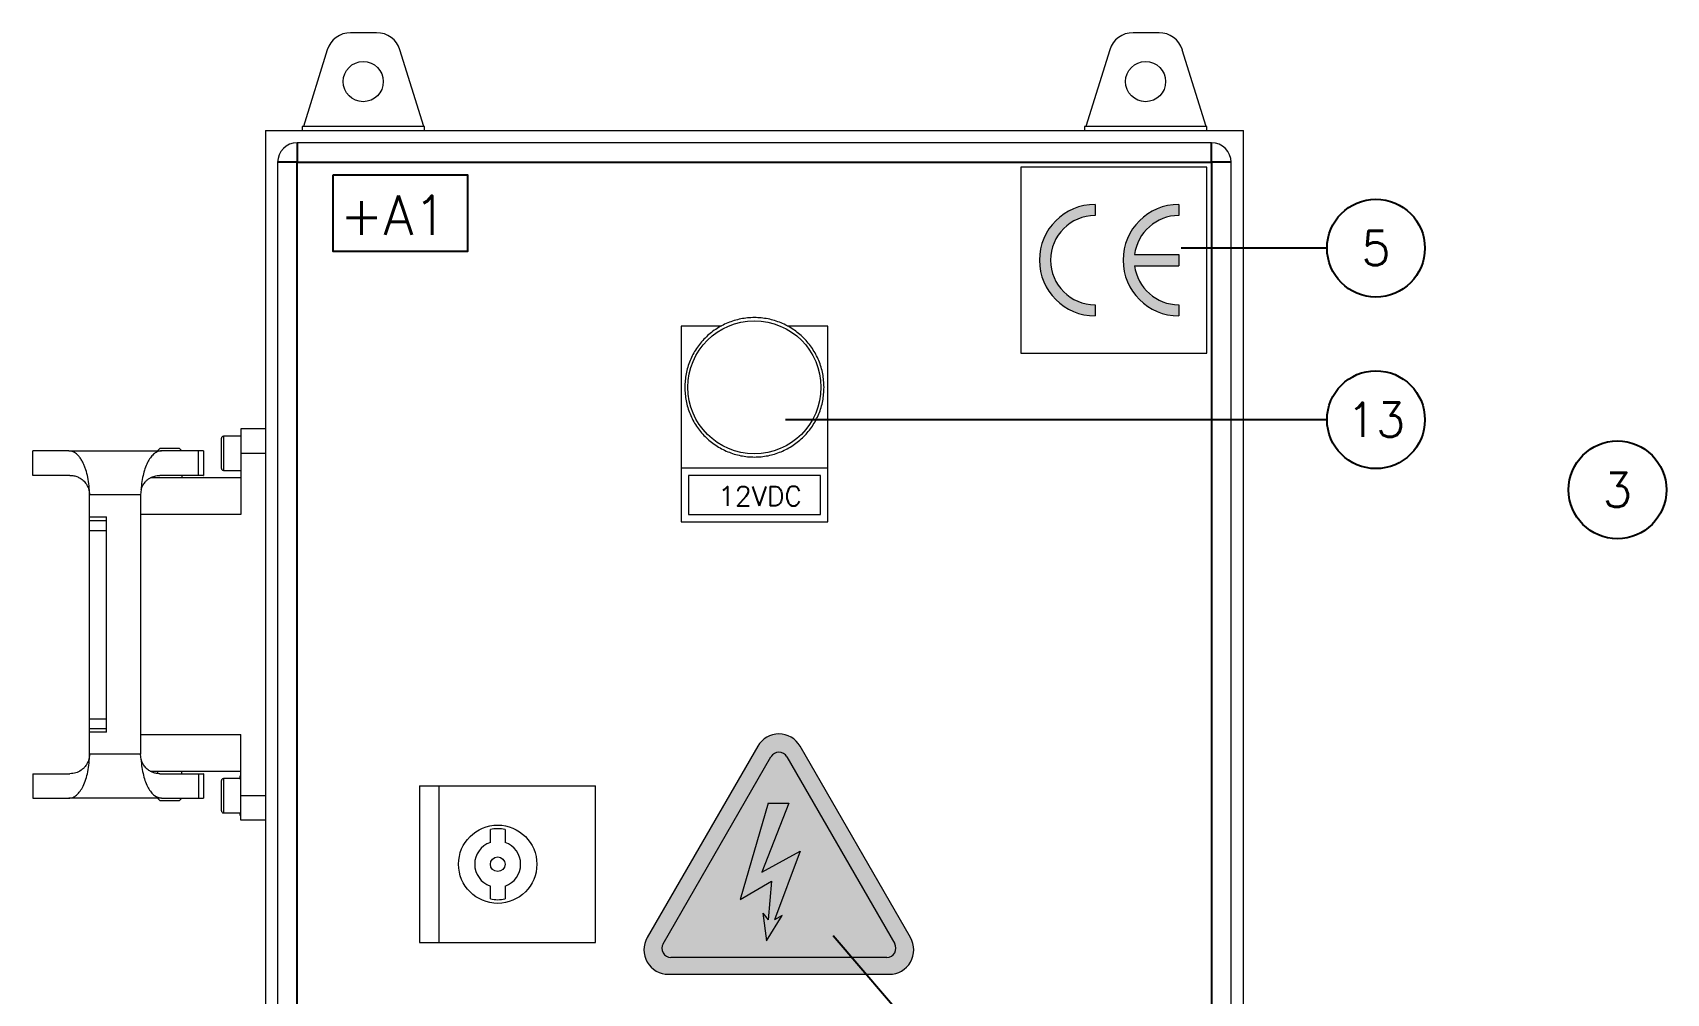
# Model space of a CAD drawing. Extents: x 4137 to 28680, y 2446 to 6814.
# Drawn here: x 16120.1 to 16541, y 4664.5 to 4912 of the extents above; entities that cross this region are included whole.
import ezdxf
from ezdxf.enums import TextEntityAlignment as Align

# ---------------------------------------------------------------- set-up
doc = ezdxf.new("R2010")
doc.units = 0
doc.header["$LTSCALE"] = 0.5
doc.layers.get('0').update_dxf_attribs({"linetype": 'CONTINUOUS'})
doc.layers.add('DIM', color=5, linetype='CONTINUOUS')
doc.layers.add('VOL', color=2, linetype='CONTINUOUS')
doc.styles.get("Standard").update_dxf_attribs({"font": 'simplex.shx'})

msp = doc.modelspace()

# ---------------------------------------------------------------- hatches: boundary and pattern name
h = msp.add_hatch(color=256)
h.dxf.hatch_style = 1
h.paths.add_polyline_path([(16415.43, 4867.78, 1), (16415.43, 4839.05), (16415.43, 4841.92, -0.377964), (16404.03, 4851.98), (16415.43, 4851.98), (16415.43, 4854.85), (16404.03, 4854.85, -0.377965), (16415.43, 4864.9)])
h.paths.add_polyline_path([(16393.88, 4864.9), (16393.88, 4867.78, 1), (16393.88, 4839.05), (16393.88, 4841.92, -1)])
h = msp.add_hatch(color=256)
h.dxf.hatch_style = 1
h.paths.add_polyline_path([(16415.43, 4867.78, 1), (16415.43, 4839.05), (16415.43, 4841.92, -0.377964), (16404.03, 4851.98), (16415.43, 4851.98), (16415.43, 4854.85), (16404.03, 4854.85, -0.377965), (16415.43, 4864.9)])
h.paths.add_polyline_path([(16393.88, 4864.9), (16393.88, 4867.78, 1), (16393.88, 4839.05), (16393.88, 4841.92, -1)])
h = msp.add_hatch(color=256)
h.dxf.hatch_style = 1
h.paths.add_polyline_path([(16306.92, 4728.2), (16278.46, 4678.9, 0.57735), (16283.91, 4669.45), (16340.84, 4669.45, 0.577473), (16346.3, 4678.9), (16317.84, 4728.21, 0.577745)])
h.paths.add_polyline_path([(16314.9, 4713.55), (16307.99, 4695.77), (16317.87, 4701.13), (16311.23, 4683.49), (16313.22, 4684.61), (16309.21, 4678.11), (16308.21, 4685.23), (16309.65, 4683.51), (16310.47, 4693.48), (16302.43, 4688.75), (16309.62, 4713.55)], flags=16)
h = msp.add_hatch(color=256)
h.dxf.hatch_style = 1
h.paths.add_polyline_path([(16306.92, 4728.2), (16278.46, 4678.9, 0.57735), (16283.91, 4669.45), (16340.84, 4669.45, 0.577473), (16346.3, 4678.9), (16317.84, 4728.21, 0.577745)])
h.paths.add_polyline_path([(16314.9, 4713.55), (16307.99, 4695.77), (16317.87, 4701.13), (16311.23, 4683.49), (16313.22, 4684.61), (16309.21, 4678.11), (16308.21, 4685.23), (16309.65, 4683.51), (16310.47, 4693.48), (16302.43, 4688.75), (16309.62, 4713.55)], flags=16)
h = msp.add_hatch(color=256)
h.dxf.hatch_style = 1
h.paths.add_polyline_path([(16317.87, 4701.13), (16307.99, 4695.77), (16314.9, 4713.55), (16309.62, 4713.55), (16302.43, 4688.75), (16310.47, 4693.48), (16309.65, 4683.51), (16308.21, 4685.23), (16309.21, 4678.11), (16313.22, 4684.61), (16311.23, 4683.49)])
h = msp.add_hatch(color=256)
h.dxf.hatch_style = 1
h.paths.add_polyline_path([(16317.87, 4701.13), (16307.99, 4695.77), (16314.9, 4713.55), (16309.62, 4713.55), (16302.43, 4688.75), (16310.47, 4693.48), (16309.65, 4683.51), (16308.21, 4685.23), (16309.21, 4678.11), (16313.22, 4684.61), (16311.23, 4683.49)])
at = {"layer": 'VOL'}
h = msp.add_hatch(color=256, dxfattribs=at)
h.dxf.hatch_style = 1
h.paths.add_polyline_path([(16314.42, 4725.46, 0.577255), (16310.33, 4725.46), (16282.53, 4677.33, 0.576968), (16284.57, 4673.78), (16340.18, 4673.78, 0.577916), (16342.22, 4677.33)])
h.paths.add_polyline_path([(16307.99, 4695.77), (16317.87, 4701.13), (16311.23, 4683.49), (16313.22, 4684.61), (16309.21, 4678.11), (16308.21, 4685.23), (16309.65, 4683.51), (16310.47, 4693.48), (16302.43, 4688.75), (16309.62, 4713.55), (16314.9, 4713.55)], flags=16)
h = msp.add_hatch(color=256, dxfattribs=at)
h.dxf.hatch_style = 1
h.paths.add_polyline_path([(16314.42, 4725.46, 0.577255), (16310.33, 4725.46), (16282.53, 4677.33, 0.576968), (16284.57, 4673.78), (16340.18, 4673.78, 0.577916), (16342.22, 4677.33)])
h.paths.add_polyline_path([(16307.99, 4695.77), (16317.87, 4701.13), (16311.23, 4683.49), (16313.22, 4684.61), (16309.21, 4678.11), (16308.21, 4685.23), (16309.65, 4683.51), (16310.47, 4693.48), (16302.43, 4688.75), (16309.62, 4713.55), (16314.9, 4713.55)], flags=16)

# ---------------------------------------------------------------- linework, layer by layer
at = {"color": 7, "linetype": 'Continuous', "lineweight": 15}
for p, q in [((16208.72, 4912), (16202.02, 4912)), ((16208.72, 4912), (16202.02, 4912)), ((16410.32, 4912), (16403.62, 4912)), ((16410.32, 4912), (16403.62, 4912)), ((16196.01, 4907.58), (16189.84, 4887.85)), ((16196.01, 4907.58), (16189.84, 4887.85)), ((16220.9, 4887.85), (16214.73, 4907.58)), ((16220.9, 4887.85), (16214.73, 4907.58)), ((16397.61, 4907.58), (16391.44, 4887.85)), ((16397.61, 4907.58), (16391.44, 4887.85)), ((16422.5, 4887.85), (16416.33, 4907.58)), ((16422.5, 4887.85), (16416.33, 4907.58)), ((16189.84, 4887.85), (16189.51, 4887.85)), ((16189.51, 4887.85), (16189.51, 4886.8)), ((16189.84, 4887.85), (16189.51, 4887.85)), ((16189.51, 4887.85), (16189.51, 4886.8)), ((16220.9, 4887.85), (16189.84, 4887.85)), ((16220.9, 4887.85), (16189.84, 4887.85)), ((16221.01, 4887.85), (16220.9, 4887.85)), ((16221.01, 4887.85), (16220.9, 4887.85)), ((16221.01, 4886.8), (16221.01, 4887.85)), ((16221.01, 4886.8), (16221.01, 4887.85)), ((16391.44, 4887.85), (16391.11, 4887.85)), ((16391.11, 4887.85), (16391.11, 4886.8)), ((16391.44, 4887.85), (16391.11, 4887.85)), ((16391.11, 4887.85), (16391.11, 4886.8)), ((16422.5, 4887.85), (16391.44, 4887.85)), ((16422.5, 4887.85), (16391.44, 4887.85)), ((16422.61, 4887.85), (16422.5, 4887.85)), ((16422.61, 4887.85), (16422.5, 4887.85)), ((16422.61, 4886.8), (16422.61, 4887.85)), ((16422.61, 4886.8), (16422.61, 4887.85)), ((16180.06, 4886.8), (16432.06, 4886.8)), ((16180.06, 4886.8), (16180.06, 4508.8)), ((16180.06, 4886.8), (16432.06, 4886.8)), ((16180.06, 4886.8), (16180.06, 4508.8)), ((16423.87, 4883.65), (16188.25, 4883.65)), ((16423.87, 4883.65), (16188.25, 4883.65)), ((16432.06, 4508.8), (16432.06, 4886.8)), ((16432.06, 4508.8), (16432.06, 4886.8)), ((16183.21, 4878.61), (16183.21, 4516.99)), ((16183.21, 4878.61), (16183.21, 4516.99)), ((16374.73, 4877.35), (16374.73, 4829.47)), ((16422.61, 4877.35), (16374.73, 4877.35)), ((16374.73, 4877.35), (16374.73, 4829.47)), ((16422.61, 4877.35), (16374.73, 4877.35)), ((16422.61, 4829.47), (16422.61, 4877.35)), ((16422.61, 4829.47), (16422.61, 4877.35)), ((16428.91, 4516.99), (16428.91, 4878.61)), ((16428.91, 4516.99), (16428.91, 4878.61)), ((16393.88, 4867.78), (16393.88, 4864.9)), ((16393.88, 4867.78), (16393.88, 4864.9)), ((16415.43, 4867.78), (16415.43, 4864.9)), ((16415.43, 4867.78), (16415.43, 4864.9)), ((16404.03, 4854.85), (16415.43, 4854.85)), ((16404.03, 4854.85), (16415.43, 4854.85)), ((16415.43, 4854.85), (16415.43, 4851.98)), ((16415.43, 4854.85), (16415.43, 4851.98)), ((16404.03, 4851.98), (16415.43, 4851.98)), ((16404.03, 4851.98), (16415.43, 4851.98)), ((16393.88, 4841.92), (16393.88, 4839.05)), ((16393.88, 4841.92), (16393.88, 4839.05)), ((16415.43, 4841.92), (16415.43, 4839.05)), ((16415.43, 4841.92), (16415.43, 4839.05)), ((16297.62, 4836.4), (16287.16, 4836.4)), ((16287.16, 4836.4), (16287.16, 4799.86)), ((16297.62, 4836.4), (16287.16, 4836.4)), ((16287.16, 4836.4), (16287.16, 4799.86)), ((16324.96, 4836.4), (16314.5, 4836.4)), ((16324.96, 4836.4), (16314.5, 4836.4)), ((16324.96, 4799.86), (16324.96, 4836.4)), ((16324.96, 4799.86), (16324.96, 4836.4)), ((16374.73, 4829.47), (16422.61, 4829.47)), ((16374.73, 4829.47), (16422.61, 4829.47)), ((16168.72, 4803.64), (16168.72, 4807.55)), ((16168.72, 4803.64), (16168.72, 4807.55)), ((16173.76, 4808.05), (16169.23, 4808.05)), ((16173.76, 4808.05), (16169.23, 4808.05)), ((16180.06, 4809.94), (16173.76, 4809.94)), ((16173.76, 4809.94), (16173.76, 4803.64)), ((16180.06, 4809.94), (16173.76, 4809.94)), ((16173.76, 4809.94), (16173.76, 4803.64)), ((16120.09, 4797.97), (16120.09, 4804.27)), ((16129.44, 4804.27), (16120.09, 4804.27)), ((16120.09, 4797.97), (16120.09, 4804.27)), ((16129.44, 4804.27), (16120.09, 4804.27)), ((16129.44, 4804.27), (16153.27, 4804.27)), ((16129.44, 4804.27), (16153.27, 4804.27)), ((16152.85, 4804.91), (16152.22, 4804.27)), ((16152.85, 4804.91), (16152.22, 4804.27)), ((16162.85, 4804.27), (16153.27, 4804.27)), ((16162.85, 4804.27), (16153.27, 4804.27)), ((16158.52, 4804.27), (16157.89, 4804.9)), ((16158.52, 4804.27), (16157.89, 4804.9)), ((16162.85, 4797.97), (16162.85, 4804.27)), ((16162.85, 4797.97), (16162.85, 4804.27)), ((16164.19, 4797.97), (16164.19, 4804.28)), ((16164.19, 4797.97), (16164.19, 4804.28)), ((16168.72, 4799.74), (16168.72, 4803.64)), ((16168.72, 4799.74), (16168.72, 4803.64)), ((16173.76, 4803.64), (16173.76, 4787.89)), ((16180.06, 4803.64), (16173.76, 4803.64)), ((16173.76, 4803.64), (16173.76, 4787.89)), ((16180.06, 4803.64), (16173.76, 4803.64)), ((16169.23, 4799.23), (16173.76, 4799.23)), ((16169.23, 4799.23), (16173.76, 4799.23)), ((16287.16, 4799.86), (16287.16, 4786)), ((16324.96, 4799.86), (16287.16, 4799.86)), ((16287.16, 4799.86), (16287.16, 4786)), ((16324.96, 4799.86), (16287.16, 4799.86)), ((16324.96, 4786), (16324.96, 4799.86)), ((16324.96, 4786), (16324.96, 4799.86)), ((16129.69, 4797.97), (16120.09, 4797.97)), ((16129.69, 4797.97), (16120.09, 4797.97)), ((16173.76, 4797.34), (16150.48, 4797.34)), ((16173.76, 4797.34), (16150.48, 4797.34)), ((16162.85, 4797.97), (16152.87, 4797.97)), ((16162.85, 4797.97), (16152.87, 4797.97)), ((16158.52, 4797.97), (16158.52, 4797.34)), ((16158.52, 4797.97), (16158.52, 4797.34)), ((16289.05, 4797.97), (16289.05, 4787.89)), ((16323.07, 4797.97), (16289.05, 4797.97)), ((16289.05, 4797.97), (16289.05, 4787.89)), ((16323.07, 4797.97), (16289.05, 4797.97)), ((16323.07, 4787.89), (16323.07, 4797.97)), ((16323.07, 4787.89), (16323.07, 4797.97)), ((16147.83, 4792.93), (16134.73, 4792.93)), ((16134.73, 4787.26), (16134.73, 4792.93)), ((16147.83, 4792.93), (16134.73, 4792.93)), ((16134.73, 4787.26), (16134.73, 4792.93)), ((16148.02, 4794.31), (16147.83, 4792.93)), ((16148.02, 4794.31), (16147.83, 4792.93)), ((16147.83, 4792.93), (16147.83, 4726.15)), ((16147.83, 4792.93), (16147.83, 4726.15)), ((16134.73, 4787.26), (16139.14, 4787.26)), ((16134.73, 4786.32), (16134.73, 4787.26)), ((16134.73, 4787.26), (16139.14, 4787.26)), ((16134.73, 4786.32), (16134.73, 4787.26)), ((16139.14, 4786.32), (16139.14, 4787.26)), ((16139.14, 4786.32), (16139.14, 4787.26)), ((16289.05, 4787.89), (16323.07, 4787.89)), ((16289.05, 4787.89), (16323.07, 4787.89)), ((16134.73, 4786.32), (16139.14, 4786.32)), ((16134.73, 4786.32), (16139.14, 4786.32)), ((16134.73, 4735.27), (16134.73, 4783.81)), ((16134.73, 4783.81), (16139.14, 4783.81)), ((16134.73, 4735.27), (16134.73, 4783.81)), ((16134.73, 4783.81), (16139.14, 4783.81)), ((16139.14, 4735.27), (16139.14, 4783.81)), ((16139.14, 4735.27), (16139.14, 4783.81)), ((16287.16, 4786), (16324.96, 4786)), ((16287.16, 4786), (16324.96, 4786)), ((16134.73, 4735.27), (16139.14, 4735.27)), ((16134.73, 4735.27), (16139.14, 4735.27)), ((16134.73, 4732.76), (16139.14, 4732.76)), ((16134.73, 4731.82), (16134.73, 4732.76)), ((16134.73, 4732.76), (16139.14, 4732.76)), ((16134.73, 4731.82), (16134.73, 4732.76)), ((16139.14, 4731.82), (16134.73, 4731.82)), ((16134.73, 4726.15), (16134.73, 4731.82)), ((16139.14, 4731.82), (16134.73, 4731.82)), ((16134.73, 4726.15), (16134.73, 4731.82)), ((16139.14, 4731.82), (16139.14, 4732.76)), ((16139.14, 4731.82), (16139.14, 4732.76)), ((16173.76, 4715.44), (16173.76, 4731.19)), ((16173.76, 4715.44), (16173.76, 4731.19)), ((16306.92, 4728.21), (16278.46, 4678.9)), ((16306.92, 4728.21), (16278.46, 4678.9)), ((16346.3, 4678.9), (16317.84, 4728.21)), ((16346.3, 4678.9), (16317.84, 4728.21)), ((16147.83, 4726.15), (16134.73, 4726.15)), ((16147.83, 4726.15), (16134.73, 4726.15)), ((16148.02, 4724.77), (16147.83, 4726.15)), ((16148.02, 4724.77), (16147.83, 4726.15)), ((16282.53, 4677.33), (16310.33, 4725.46)), ((16282.53, 4677.33), (16310.33, 4725.46)), ((16314.42, 4725.46), (16342.22, 4677.33)), ((16314.42, 4725.46), (16342.22, 4677.33)), ((16120.09, 4721.11), (16129.69, 4721.11)), ((16120.09, 4721.11), (16120.09, 4714.81)), ((16120.09, 4721.11), (16129.69, 4721.11)), ((16120.09, 4721.11), (16120.09, 4714.81)), ((16150.46, 4721.74), (16173.76, 4721.74)), ((16150.46, 4721.74), (16173.76, 4721.74)), ((16152.22, 4721.74), (16152.22, 4721.05)), ((16152.22, 4721.74), (16152.22, 4721.05)), ((16152.87, 4721.11), (16162.85, 4721.11)), ((16152.87, 4721.11), (16162.85, 4721.11)), ((16158.52, 4721.11), (16158.52, 4721.74)), ((16158.52, 4721.11), (16158.52, 4721.74)), ((16162.85, 4721.11), (16162.85, 4714.81)), ((16162.85, 4721.11), (16162.85, 4714.81)), ((16164.19, 4714.81), (16164.19, 4721.12)), ((16164.19, 4714.81), (16164.19, 4721.12)), ((16168.72, 4715.44), (16168.72, 4719.35)), ((16168.72, 4715.44), (16168.72, 4719.35)), ((16173.76, 4719.85), (16169.23, 4719.85)), ((16173.76, 4719.85), (16169.23, 4719.85)), ((16173.51, 4720.01), (16173.51, 4719.85)), ((16173.51, 4720.01), (16173.51, 4719.85)), ((16120.09, 4714.81), (16129.44, 4714.81)), ((16120.09, 4714.81), (16129.44, 4714.81)), ((16153.27, 4714.81), (16129.44, 4714.81)), ((16153.27, 4714.81), (16129.44, 4714.81)), ((16152.22, 4714.81), (16152.85, 4714.18)), ((16152.22, 4714.81), (16152.85, 4714.18)), ((16153.27, 4714.81), (16162.85, 4714.81)), ((16153.27, 4714.81), (16162.85, 4714.81)), ((16158.52, 4714.81), (16157.89, 4714.18)), ((16158.52, 4714.81), (16157.89, 4714.18)), ((16168.72, 4711.54), (16168.72, 4715.44)), ((16168.72, 4711.54), (16168.72, 4715.44)), ((16180.06, 4715.44), (16173.76, 4715.44)), ((16173.76, 4709.14), (16173.76, 4715.44)), ((16180.06, 4715.44), (16173.76, 4715.44)), ((16173.76, 4709.14), (16173.76, 4715.44)), ((16219.75, 4717.96), (16219.75, 4677.64)), ((16219.75, 4717.96), (16224.79, 4717.96)), ((16219.75, 4717.96), (16219.75, 4677.64)), ((16219.75, 4717.96), (16224.79, 4717.96)), ((16224.79, 4677.64), (16224.79, 4717.96)), ((16224.79, 4717.96), (16265.11, 4717.96)), ((16224.79, 4677.64), (16224.79, 4717.96)), ((16224.79, 4717.96), (16265.11, 4717.96)), ((16265.11, 4677.64), (16265.11, 4717.96)), ((16265.11, 4677.64), (16265.11, 4717.96)), ((16169.23, 4711.03), (16173.76, 4711.03)), ((16169.23, 4711.03), (16173.76, 4711.03)), ((16173.51, 4711.03), (16173.51, 4710.4)), ((16173.51, 4711.03), (16173.51, 4710.4)), ((16309.62, 4713.55), (16302.43, 4688.75)), ((16309.62, 4713.55), (16302.43, 4688.75)), ((16314.9, 4713.55), (16307.99, 4695.77)), ((16314.9, 4713.55), (16307.99, 4695.77)), ((16309.62, 4713.55), (16314.9, 4713.55)), ((16309.62, 4713.55), (16314.9, 4713.55)), ((16173.51, 4710.4), (16173.76, 4710.4)), ((16173.51, 4710.4), (16173.76, 4710.4)), ((16180.06, 4709.14), (16173.76, 4709.14)), ((16180.06, 4709.14), (16173.76, 4709.14)), ((16238.02, 4703.41), (16238.02, 4706.74)), ((16238.02, 4703.41), (16238.02, 4706.74)), ((16241.8, 4706.74), (16241.8, 4703.41)), ((16241.8, 4706.74), (16241.8, 4703.41)), ((16307.99, 4695.77), (16317.87, 4701.13)), ((16307.99, 4695.77), (16317.87, 4701.13)), ((16317.87, 4701.13), (16311.23, 4683.49)), ((16317.87, 4701.13), (16311.23, 4683.49)), ((16238.02, 4688.87), (16238.02, 4692.19)), ((16238.02, 4688.87), (16238.02, 4692.19)), ((16241.8, 4692.19), (16241.8, 4688.87)), ((16241.8, 4692.19), (16241.8, 4688.87)), ((16302.43, 4688.75), (16310.47, 4693.48)), ((16302.43, 4688.75), (16310.47, 4693.48)), ((16310.47, 4693.48), (16309.65, 4683.51)), ((16310.47, 4693.48), (16309.65, 4683.51)), ((16308.21, 4685.23), (16309.21, 4678.11)), ((16308.21, 4685.23), (16309.65, 4683.51)), ((16308.21, 4685.23), (16309.21, 4678.11)), ((16308.21, 4685.23), (16309.65, 4683.51)), ((16309.21, 4678.11), (16313.22, 4684.61)), ((16309.21, 4678.11), (16313.22, 4684.61)), ((16313.22, 4684.61), (16311.23, 4683.49)), ((16313.22, 4684.61), (16311.23, 4683.49)), ((16219.75, 4677.64), (16224.79, 4677.64)), ((16219.75, 4677.64), (16224.79, 4677.64)), ((16224.79, 4677.64), (16265.11, 4677.64)), ((16224.79, 4677.64), (16265.11, 4677.64)), ((16340.18, 4673.78), (16284.57, 4673.78)), ((16340.18, 4673.78), (16284.57, 4673.78)), ((16283.91, 4669.45), (16340.84, 4669.45)), ((16283.91, 4669.45), (16340.84, 4669.45))]:
    msp.add_line(p, q, dxfattribs=at)
at = {"color": 8, "linetype": 'Continuous', "lineweight": 15}
for p, q in [((16169.23, 4808.05), (16169.23, 4803.64)), ((16169.23, 4808.05), (16169.23, 4803.64)), ((16169.23, 4803.64), (16169.23, 4799.23)), ((16169.23, 4803.64), (16169.23, 4799.23)), ((16173.76, 4787.89), (16147.83, 4787.89)), ((16173.76, 4787.89), (16147.83, 4787.89)), ((16147.83, 4731.19), (16173.76, 4731.19)), ((16147.83, 4731.19), (16173.76, 4731.19)), ((16169.23, 4719.85), (16169.23, 4715.44)), ((16169.23, 4719.85), (16169.23, 4715.44)), ((16169.23, 4715.44), (16169.23, 4711.03)), ((16169.23, 4715.44), (16169.23, 4711.03))]:
    msp.add_line(p, q, dxfattribs=at)
at = {"color": 7, "linetype": 'Continuous', "lineweight": 15}
for centre, radius in [((16205.26, 4899.4), 5.17), ((16205.26, 4899.4), 5.17), ((16406.86, 4899.4), 5.17), ((16406.86, 4899.4), 5.17), ((16306.06, 4820.65), 17.14), ((16306.06, 4820.65), 17.14), ((16239.91, 4697.8), 10.08), ((16239.91, 4697.8), 10.08), ((16239.91, 4697.8), 1.89), ((16239.91, 4697.8), 1.89)]:
    msp.add_circle(centre, radius, dxfattribs=at)
for centre, radius, start, end in [((16202.02, 4905.7), 6.3, 90, 162.646), ((16202.02, 4905.7), 6.3, 90, 162.646), ((16208.72, 4905.7), 6.3, 17.354, 90), ((16208.72, 4905.7), 6.3, 17.354, 90), ((16403.62, 4905.7), 6.3, 90, 162.646), ((16403.62, 4905.7), 6.3, 90, 162.646), ((16410.32, 4905.7), 6.3, 17.354, 90), ((16410.32, 4905.7), 6.3, 17.354, 90), ((16188.25, 4878.61), 5.04, 90, 180), ((16188.25, 4878.61), 5.04, 90, 180), ((16423.87, 4878.61), 5.04, 0, 90), ((16423.87, 4878.61), 5.04, 0, 90), ((16393.88, 4853.41), 14.36, 90, 270), ((16393.88, 4853.41), 14.36, 90, 270), ((16415.43, 4853.41), 14.36, 90, 270), ((16415.43, 4853.41), 14.36, 90, 270), ((16393.88, 4853.41), 11.49, 90, 270), ((16393.88, 4853.41), 11.49, 90, 270), ((16415.43, 4853.41), 11.49, 90, 172.8192), ((16415.43, 4853.41), 11.49, 90, 172.8192), ((16415.43, 4853.41), 11.49, 187.1808, 270), ((16415.43, 4853.41), 11.49, 187.1808, 270), ((16169.23, 4807.55), 0.504, 90, 180), ((16169.23, 4807.55), 0.504, 90, 180), ((16169.23, 4799.74), 0.504, 180, 270), ((16169.23, 4799.74), 0.504, 180, 270), ((16312.38, 4725.06), 6.3, 29.9936, 150), ((16312.38, 4725.06), 6.3, 29.9936, 150), ((16312.38, 4724.28), 2.36, 30.0082, 149.9918), ((16312.38, 4724.28), 2.36, 30.0082, 149.9918), ((16169.23, 4719.35), 0.504, 90, 180), ((16169.23, 4719.35), 0.504, 90, 180), ((16169.23, 4711.54), 0.504, 180, 270), ((16169.23, 4711.54), 0.504, 180, 270), ((16239.91, 4697.8), 9.14, 78.0595, 101.9405), ((16239.91, 4697.8), 9.14, 78.0595, 101.9405), ((16239.91, 4697.8), 5.92, 108.6115, 251.3885), ((16239.91, 4697.8), 5.92, 108.6115, 251.3885), ((16239.91, 4697.8), 5.92, 288.6115, 71.3885), ((16239.91, 4697.8), 5.92, 288.6115, 71.3885), ((16239.91, 4697.8), 9.13, 258.0595, 281.9405), ((16239.91, 4697.8), 9.13, 258.0595, 281.9405), ((16283.91, 4675.75), 6.3, 150, 270), ((16283.91, 4675.75), 6.3, 150, 270), ((16284.57, 4676.15), 2.36, 149.9918, 270), ((16284.57, 4676.15), 2.36, 149.9918, 270), ((16340.18, 4676.15), 2.36, 270, 30.0082), ((16340.18, 4676.15), 2.36, 270, 30.0082), ((16340.84, 4675.75), 6.3, 270, 29.9936), ((16340.84, 4675.75), 6.3, 270, 29.9936)]:
    msp.add_arc(centre, radius, start, end, dxfattribs=at)
for points, knots in [([(16324.02, 4820.65), (16323.95, 4821.83), (16323.82, 4824.18), (16322.75, 4827.57), (16321.09, 4830.69), (16318.84, 4833.43), (16316.1, 4835.68), (16312.98, 4837.35), (16309.59, 4838.38), (16306.06, 4838.72), (16302.54, 4838.38), (16299.15, 4837.35), (16296.02, 4835.68), (16293.28, 4833.43), (16291.03, 4830.69), (16289.38, 4827.57), (16288.31, 4824.18), (16288.17, 4821.83), (16288.11, 4820.65)], [0, 0, 0, 0, 0.0624997, 0.125, 0.1875001, 0.25, 0.3125, 0.3750001, 0.4375, 0.5, 0.5625, 0.6249999, 0.6875, 0.75, 0.8124999, 0.875, 0.9375003, 1, 1, 1, 1]), ([(16324.02, 4820.65), (16323.95, 4821.83), (16323.82, 4824.18), (16322.75, 4827.57), (16321.09, 4830.69), (16318.84, 4833.43), (16316.1, 4835.68), (16312.98, 4837.35), (16309.59, 4838.38), (16306.06, 4838.72), (16302.54, 4838.38), (16299.15, 4837.35), (16296.02, 4835.68), (16293.28, 4833.43), (16291.03, 4830.69), (16289.38, 4827.57), (16288.31, 4824.18), (16288.17, 4821.83), (16288.11, 4820.65)], [0, 0, 0, 0, 0.0624997, 0.125, 0.1875001, 0.25, 0.3125, 0.3750001, 0.4375, 0.5, 0.5625, 0.6249999, 0.6875, 0.75, 0.8124999, 0.875, 0.9375003, 1, 1, 1, 1]), ([(16288.11, 4820.65), (16288.17, 4819.48), (16288.31, 4817.13), (16289.38, 4813.74), (16291.03, 4810.61), (16293.28, 4807.87), (16296.02, 4805.63), (16299.15, 4803.96), (16302.54, 4802.93), (16306.06, 4802.58), (16309.59, 4802.93), (16312.98, 4803.96), (16316.1, 4805.63), (16318.84, 4807.87), (16321.09, 4810.61), (16322.75, 4813.74), (16323.82, 4817.13), (16323.95, 4819.48), (16324.02, 4820.65)], [0, 0, 0, 0, 0.0625, 0.125, 0.1875, 0.25, 0.3125, 0.375, 0.4375, 0.5, 0.5625, 0.625, 0.6875, 0.75, 0.8125, 0.875, 0.9375, 1, 1, 1, 1]), ([(16288.11, 4820.65), (16288.17, 4819.48), (16288.31, 4817.13), (16289.38, 4813.74), (16291.03, 4810.61), (16293.28, 4807.87), (16296.02, 4805.63), (16299.15, 4803.96), (16302.54, 4802.93), (16306.06, 4802.58), (16309.59, 4802.93), (16312.98, 4803.96), (16316.1, 4805.63), (16318.84, 4807.87), (16321.09, 4810.61), (16322.75, 4813.74), (16323.82, 4817.13), (16323.95, 4819.48), (16324.02, 4820.65)], [0, 0, 0, 0, 0.0625, 0.125, 0.1875, 0.25, 0.3125, 0.375, 0.4375, 0.5, 0.5625, 0.625, 0.6875, 0.75, 0.8125, 0.875, 0.9375, 1, 1, 1, 1]), ([(16134.73, 4792.93), (16134.71, 4793.7), (16134.66, 4795.27), (16134.32, 4797.47), (16133.89, 4799.13), (16133.46, 4800.32), (16133.07, 4801.22), (16132.59, 4802.08), (16132.02, 4802.87), (16131.43, 4803.47), (16130.82, 4803.9), (16130.17, 4804.21), (16129.7, 4804.25), (16129.44, 4804.27)], [0, 0, 0, 0, 0.123484, 0.249709, 0.370549, 0.434874, 0.499843, 0.577928, 0.661377, 0.749894, 0.819089, 0.902582, 1, 1, 1, 1]), ([(16134.73, 4792.93), (16134.71, 4793.7), (16134.66, 4795.27), (16134.32, 4797.47), (16133.89, 4799.13), (16133.46, 4800.32), (16133.07, 4801.22), (16132.59, 4802.08), (16132.02, 4802.87), (16131.43, 4803.47), (16130.82, 4803.9), (16130.17, 4804.21), (16129.7, 4804.25), (16129.44, 4804.27)], [0, 0, 0, 0, 0.123484, 0.249709, 0.370549, 0.434874, 0.499843, 0.577928, 0.661377, 0.749894, 0.819089, 0.902582, 1, 1, 1, 1]), ([(16153.27, 4804.27), (16152.97, 4804.24), (16152.36, 4804.18), (16151.46, 4803.64), (16150.61, 4802.8), (16149.84, 4801.63), (16149.16, 4800.16), (16148.61, 4798.4), (16148.2, 4796.44), (16148.08, 4795.02), (16148.03, 4794.31)], [0, 0, 0, 0, 0.125339, 0.249985, 0.375868, 0.499958, 0.626027, 0.74986, 0.875679, 1, 1, 1, 1]), ([(16153.27, 4804.27), (16152.97, 4804.24), (16152.36, 4804.18), (16151.46, 4803.64), (16150.61, 4802.8), (16149.84, 4801.63), (16149.16, 4800.16), (16148.61, 4798.4), (16148.2, 4796.44), (16148.08, 4795.02), (16148.03, 4794.31)], [0, 0, 0, 0, 0.125339, 0.249985, 0.375868, 0.499958, 0.626027, 0.74986, 0.875679, 1, 1, 1, 1]), ([(16157.89, 4804.9), (16157.85, 4804.9), (16157.77, 4804.9), (16157.19, 4804.9), (16156.36, 4804.9), (16155.37, 4804.9), (16154.38, 4804.9), (16153.54, 4804.9), (16152.96, 4804.9), (16152.88, 4804.9), (16152.85, 4804.9)], [0, 0, 0, 0, 0.125, 0.25, 0.374999, 0.5, 0.625, 0.75, 0.875, 1, 1, 1, 1]), ([(16157.89, 4804.9), (16157.85, 4804.9), (16157.77, 4804.9), (16157.19, 4804.9), (16156.36, 4804.9), (16155.37, 4804.9), (16154.38, 4804.9), (16153.54, 4804.9), (16152.96, 4804.9), (16152.88, 4804.9), (16152.85, 4804.9)], [0, 0, 0, 0, 0.125, 0.25, 0.374999, 0.5, 0.625, 0.75, 0.875, 1, 1, 1, 1]), ([(16164.02, 4804.27), (16164.06, 4804.27), (16164.21, 4804.27), (16163.41, 4804.27), (16162.85, 4804.27)], [0, 0, 0, 0, 0.296633, 1, 1, 1, 1]), ([(16164.02, 4804.27), (16164.06, 4804.27), (16164.21, 4804.27), (16163.41, 4804.27), (16162.85, 4804.27)], [0, 0, 0, 0, 0.296633, 1, 1, 1, 1]), ([(16129.69, 4797.97), (16130.03, 4797.95), (16130.7, 4797.92), (16131.67, 4797.61), (16132.46, 4797.17), (16133.08, 4796.69), (16133.52, 4796.22), (16133.91, 4795.71), (16134.23, 4795.16), (16134.48, 4794.51), (16134.68, 4793.78), (16134.71, 4793.2), (16134.73, 4792.93)], [0, 0, 0, 0, 0.175291, 0.341505, 0.50016, 0.591088, 0.674174, 0.750202, 0.816448, 0.875182, 0.94193, 1, 1, 1, 1]), ([(16129.69, 4797.97), (16130.03, 4797.95), (16130.7, 4797.92), (16131.67, 4797.61), (16132.46, 4797.17), (16133.08, 4796.69), (16133.52, 4796.22), (16133.91, 4795.71), (16134.23, 4795.16), (16134.48, 4794.51), (16134.68, 4793.78), (16134.71, 4793.2), (16134.73, 4792.93)], [0, 0, 0, 0, 0.175291, 0.341505, 0.50016, 0.591088, 0.674174, 0.750202, 0.816448, 0.875182, 0.94193, 1, 1, 1, 1]), ([(16148.03, 4794.31), (16148.16, 4794.67), (16148.36, 4795.23), (16148.73, 4795.8), (16149.12, 4796.32), (16149.64, 4796.83), (16150.46, 4797.4), (16151.55, 4797.88), (16152.42, 4797.94), (16152.87, 4797.97)], [0, 0, 0, 0, 0.113169, 0.178167, 0.249846, 0.368605, 0.499907, 0.74243, 1, 1, 1, 1]), ([(16148.03, 4794.31), (16148.16, 4794.67), (16148.36, 4795.23), (16148.73, 4795.8), (16149.12, 4796.32), (16149.64, 4796.83), (16150.46, 4797.4), (16151.55, 4797.88), (16152.42, 4797.94), (16152.87, 4797.97)], [0, 0, 0, 0, 0.113169, 0.178167, 0.249846, 0.368605, 0.499907, 0.74243, 1, 1, 1, 1]), ([(16164.02, 4797.97), (16164.06, 4797.97), (16164.21, 4797.97), (16163.41, 4797.97), (16162.85, 4797.97)], [0, 0, 0, 0, 0.296633, 1, 1, 1, 1]), ([(16164.02, 4797.97), (16164.06, 4797.97), (16164.21, 4797.97), (16163.41, 4797.97), (16162.85, 4797.97)], [0, 0, 0, 0, 0.296633, 1, 1, 1, 1]), ([(16134.73, 4783.81), (16134.73, 4784.13), (16134.73, 4784.76), (16134.73, 4785.57), (16134.73, 4786.16), (16134.73, 4786.27), (16134.73, 4786.32)], [0, 0, 0, 0, 0.2500002, 0.4999987, 0.7499995, 1, 1, 1, 1]), ([(16134.73, 4783.81), (16134.73, 4784.13), (16134.73, 4784.76), (16134.73, 4785.57), (16134.73, 4786.16), (16134.73, 4786.27), (16134.73, 4786.32)], [0, 0, 0, 0, 0.2500002, 0.4999987, 0.7499995, 1, 1, 1, 1]), ([(16139.14, 4783.81), (16139.14, 4784.13), (16139.14, 4784.76), (16139.14, 4785.57), (16139.14, 4786.16), (16139.14, 4786.27), (16139.14, 4786.32)], [0, 0, 0, 0, 0.2500002, 0.4999987, 0.7499995, 1, 1, 1, 1]), ([(16139.14, 4783.81), (16139.14, 4784.13), (16139.14, 4784.76), (16139.14, 4785.57), (16139.14, 4786.16), (16139.14, 4786.27), (16139.14, 4786.32)], [0, 0, 0, 0, 0.2500002, 0.4999987, 0.7499995, 1, 1, 1, 1]), ([(16134.73, 4732.76), (16134.73, 4732.82), (16134.73, 4732.93), (16134.73, 4733.52), (16134.73, 4734.33), (16134.73, 4734.96), (16134.73, 4735.27)], [0, 0, 0, 0, 0.250001, 0.500001, 0.75, 1, 1, 1, 1]), ([(16134.73, 4732.76), (16134.73, 4732.82), (16134.73, 4732.93), (16134.73, 4733.52), (16134.73, 4734.33), (16134.73, 4734.96), (16134.73, 4735.27)], [0, 0, 0, 0, 0.250001, 0.500001, 0.75, 1, 1, 1, 1]), ([(16139.14, 4732.76), (16139.14, 4732.82), (16139.14, 4732.93), (16139.14, 4733.52), (16139.14, 4734.33), (16139.14, 4734.96), (16139.14, 4735.27)], [0, 0, 0, 0, 0.250001, 0.500001, 0.75, 1, 1, 1, 1]), ([(16139.14, 4732.76), (16139.14, 4732.82), (16139.14, 4732.93), (16139.14, 4733.52), (16139.14, 4734.33), (16139.14, 4734.96), (16139.14, 4735.27)], [0, 0, 0, 0, 0.250001, 0.500001, 0.75, 1, 1, 1, 1]), ([(16129.44, 4714.81), (16129.77, 4714.85), (16130.43, 4714.93), (16131.41, 4715.56), (16132.31, 4716.55), (16133.13, 4717.93), (16133.8, 4719.61), (16134.32, 4721.62), (16134.66, 4723.82), (16134.71, 4725.38), (16134.73, 4726.15)], [0, 0, 0, 0, 0.125442, 0.250088, 0.382533, 0.500072, 0.629263, 0.750161, 0.876453, 1, 1, 1, 1]), ([(16129.44, 4714.81), (16129.77, 4714.85), (16130.43, 4714.93), (16131.41, 4715.56), (16132.31, 4716.55), (16133.13, 4717.93), (16133.8, 4719.61), (16134.32, 4721.62), (16134.66, 4723.82), (16134.71, 4725.38), (16134.73, 4726.15)], [0, 0, 0, 0, 0.125442, 0.250088, 0.382533, 0.500072, 0.629263, 0.750161, 0.876453, 1, 1, 1, 1]), ([(16134.73, 4726.15), (16134.71, 4725.88), (16134.69, 4725.47), (16134.58, 4724.95), (16134.44, 4724.47), (16134.23, 4723.93), (16133.85, 4723.26), (16133.3, 4722.58), (16132.39, 4721.84), (16131.17, 4721.23), (16130.19, 4721.15), (16129.69, 4721.11)], [0, 0, 0, 0, 0.058051, 0.090046, 0.125013, 0.183595, 0.250017, 0.366368, 0.49998, 0.740569, 1, 1, 1, 1]), ([(16134.73, 4726.15), (16134.71, 4725.88), (16134.69, 4725.47), (16134.58, 4724.95), (16134.44, 4724.47), (16134.23, 4723.93), (16133.85, 4723.26), (16133.3, 4722.58), (16132.39, 4721.84), (16131.17, 4721.23), (16130.19, 4721.15), (16129.69, 4721.11)], [0, 0, 0, 0, 0.058051, 0.090046, 0.125013, 0.183595, 0.250017, 0.366368, 0.49998, 0.740569, 1, 1, 1, 1]), ([(16148.03, 4724.77), (16148.08, 4724.06), (16148.2, 4722.64), (16148.61, 4720.68), (16149.16, 4718.93), (16149.84, 4717.46), (16150.61, 4716.29), (16151.74, 4715.13), (16152.66, 4714.94), (16153.27, 4714.81)], [0, 0, 0, 0, 0.1244, 0.250328, 0.374221, 0.500433, 0.624584, 0.750609, 1, 1, 1, 1]), ([(16152.87, 4721.11), (16152.57, 4721.13), (16151.98, 4721.16), (16151.11, 4721.4), (16150.39, 4721.74), (16149.84, 4722.12), (16149.42, 4722.46), (16148.95, 4722.96), (16148.44, 4723.64), (16148.16, 4724.42), (16148.03, 4724.77)], [0, 0, 0, 0, 0.17366, 0.340025, 0.500233, 0.589352, 0.672578, 0.75033, 0.886863, 1, 1, 1, 1]), ([(16148.03, 4724.77), (16148.08, 4724.06), (16148.2, 4722.64), (16148.61, 4720.68), (16149.16, 4718.93), (16149.84, 4717.46), (16150.61, 4716.29), (16151.74, 4715.13), (16152.66, 4714.94), (16153.27, 4714.81)], [0, 0, 0, 0, 0.1244, 0.250328, 0.374221, 0.500433, 0.624584, 0.750609, 1, 1, 1, 1]), ([(16152.87, 4721.11), (16152.57, 4721.13), (16151.98, 4721.16), (16151.11, 4721.4), (16150.39, 4721.74), (16149.84, 4722.12), (16149.42, 4722.46), (16148.95, 4722.96), (16148.44, 4723.64), (16148.16, 4724.42), (16148.03, 4724.77)], [0, 0, 0, 0, 0.17366, 0.340025, 0.500233, 0.589352, 0.672578, 0.75033, 0.886863, 1, 1, 1, 1]), ([(16162.85, 4721.11), (16163.41, 4721.11), (16164.21, 4721.11), (16164.06, 4721.11), (16164.02, 4721.11)], [0, 0, 0, 0, 0.703367, 1, 1, 1, 1]), ([(16162.85, 4721.11), (16163.41, 4721.11), (16164.21, 4721.11), (16164.06, 4721.11), (16164.02, 4721.11)], [0, 0, 0, 0, 0.703367, 1, 1, 1, 1]), ([(16173.51, 4720.56), (16173.51, 4720.55), (16173.51, 4720.53), (16173.51, 4720.41), (16173.51, 4720.24), (16173.51, 4720.1), (16173.51, 4720.03)], [0, 0, 0, 0, 0.249999, 0.500002, 0.750002, 1, 1, 1, 1]), ([(16173.51, 4720.56), (16173.51, 4720.55), (16173.51, 4720.53), (16173.51, 4720.41), (16173.51, 4720.24), (16173.51, 4720.1), (16173.51, 4720.03)], [0, 0, 0, 0, 0.249999, 0.500002, 0.750002, 1, 1, 1, 1]), ([(16173.51, 4720.37), (16173.51, 4720.37), (16173.51, 4720.36), (16173.51, 4720.32), (16173.51, 4720.27), (16173.51, 4720.21), (16173.51, 4720.14), (16173.51, 4720.08), (16173.51, 4720.03), (16173.51, 4720.01), (16173.51, 4720.01)], [0, 0, 0, 0, 0.1250052, 0.2500047, 0.3750078, 0.4999811, 0.6250143, 0.7499989, 0.8750015, 1, 1, 1, 1]), ([(16173.51, 4720.37), (16173.51, 4720.37), (16173.51, 4720.36), (16173.51, 4720.32), (16173.51, 4720.27), (16173.51, 4720.21), (16173.51, 4720.14), (16173.51, 4720.08), (16173.51, 4720.03), (16173.51, 4720.01), (16173.51, 4720.01)], [0, 0, 0, 0, 0.1250052, 0.2500047, 0.3750078, 0.4999811, 0.6250143, 0.7499989, 0.8750015, 1, 1, 1, 1]), ([(16173.51, 4720.03), (16173.51, 4719.96), (16173.51, 4719.84), (16173.51, 4719.75), (16173.51, 4719.71)], [0, 0, 0, 0, 0.60416, 1, 1, 1, 1]), ([(16173.51, 4720.03), (16173.51, 4719.96), (16173.51, 4719.84), (16173.51, 4719.75), (16173.51, 4719.71)], [0, 0, 0, 0, 0.60416, 1, 1, 1, 1]), ([(16162.85, 4714.81), (16163.41, 4714.81), (16164.21, 4714.81), (16164.06, 4714.81), (16164.02, 4714.81)], [0, 0, 0, 0, 0.703367, 1, 1, 1, 1]), ([(16162.85, 4714.81), (16163.41, 4714.81), (16164.21, 4714.81), (16164.06, 4714.81), (16164.02, 4714.81)], [0, 0, 0, 0, 0.703367, 1, 1, 1, 1]), ([(16152.85, 4714.18), (16152.88, 4714.18), (16152.96, 4714.18), (16153.54, 4714.18), (16154.38, 4714.18), (16155.37, 4714.18), (16156.36, 4714.18), (16157.19, 4714.18), (16157.77, 4714.18), (16157.85, 4714.18), (16157.89, 4714.18)], [0, 0, 0, 0, 0.125, 0.25, 0.375, 0.5, 0.625001, 0.75, 0.875, 1, 1, 1, 1]), ([(16152.85, 4714.18), (16152.88, 4714.18), (16152.96, 4714.18), (16153.54, 4714.18), (16154.38, 4714.18), (16155.37, 4714.18), (16156.36, 4714.18), (16157.19, 4714.18), (16157.77, 4714.18), (16157.85, 4714.18), (16157.89, 4714.18)], [0, 0, 0, 0, 0.125, 0.25, 0.375, 0.5, 0.625001, 0.75, 0.875, 1, 1, 1, 1])]:
    msp.add_open_spline(points, degree=3, knots=knots, dxfattribs=at)
at = {"layer": 'DIM'}
for p, q in [((16453.63, 4856.51), (16416.03, 4856.51)), ((16453.63, 4856.51), (16416.03, 4856.51)), ((16453.63, 4812.31), (16314.09, 4812.31)), ((16453.63, 4812.31), (16314.09, 4812.31)), ((16326.4, 4679.47), (16366.32, 4632.72)), ((16326.4, 4679.47), (16366.32, 4632.72))]:
    msp.add_line(p, q, dxfattribs=at)
msp.add_lwpolyline([(16197.53, 4875.38), (16232.12, 4875.38), (16232.12, 4855.67), (16197.53, 4855.67)], close=True, dxfattribs=at)
for centre in [(16466.23, 4856.51), (16466.23, 4856.51), (16466.23, 4812.31), (16466.23, 4812.31), (16528.45, 4794.24), (16528.45, 4794.24)]:
    msp.add_circle(centre, 12.6, dxfattribs=at)
at = {"layer": 'VOL'}
for p, q in [((16188.25, 4883.65), (16188.25, 4878.61)), ((16188.25, 4883.65), (16188.25, 4878.61)), ((16423.87, 4878.61), (16423.87, 4883.65)), ((16423.87, 4878.61), (16423.87, 4883.65)), ((16188.25, 4878.61), (16183.21, 4878.61)), ((16188.25, 4878.61), (16183.21, 4878.61)), ((16188.25, 4516.99), (16188.25, 4878.61)), ((16188.25, 4878.61), (16423.87, 4878.61)), ((16188.25, 4516.99), (16188.25, 4878.61)), ((16188.25, 4878.61), (16423.87, 4878.61)), ((16423.87, 4878.61), (16423.87, 4516.99)), ((16428.91, 4878.61), (16423.87, 4878.61)), ((16423.87, 4878.61), (16423.87, 4516.99)), ((16428.91, 4878.61), (16423.87, 4878.61))]:
    msp.add_line(p, q, dxfattribs=at)

# ---------------------------------------------------------------- texts
for s, height, p in [('+A1', 10.08, (16213.06, 4859.95)), ('12VDC', 5.04, (16307.52, 4790.1)), ('12VDC', 5.04, (16307.52, 4790.1))]:
    msp.add_text(s, height=height).set_placement(p, align=Align.CENTER)
at = {"layer": 'DIM'}
for s, p in [('5', (16466.23, 4856.51)), ('5', (16466.23, 4856.51)), ('13', (16466.23, 4812.31)), ('13', (16466.23, 4812.31)), ('3', (16528.45, 4794.24)), ('3', (16528.45, 4794.24))]:
    msp.add_text(s, height=8.82, dxfattribs=at).set_placement(p, align=Align.MIDDLE)

doc.saveas('drawing.dxf')
